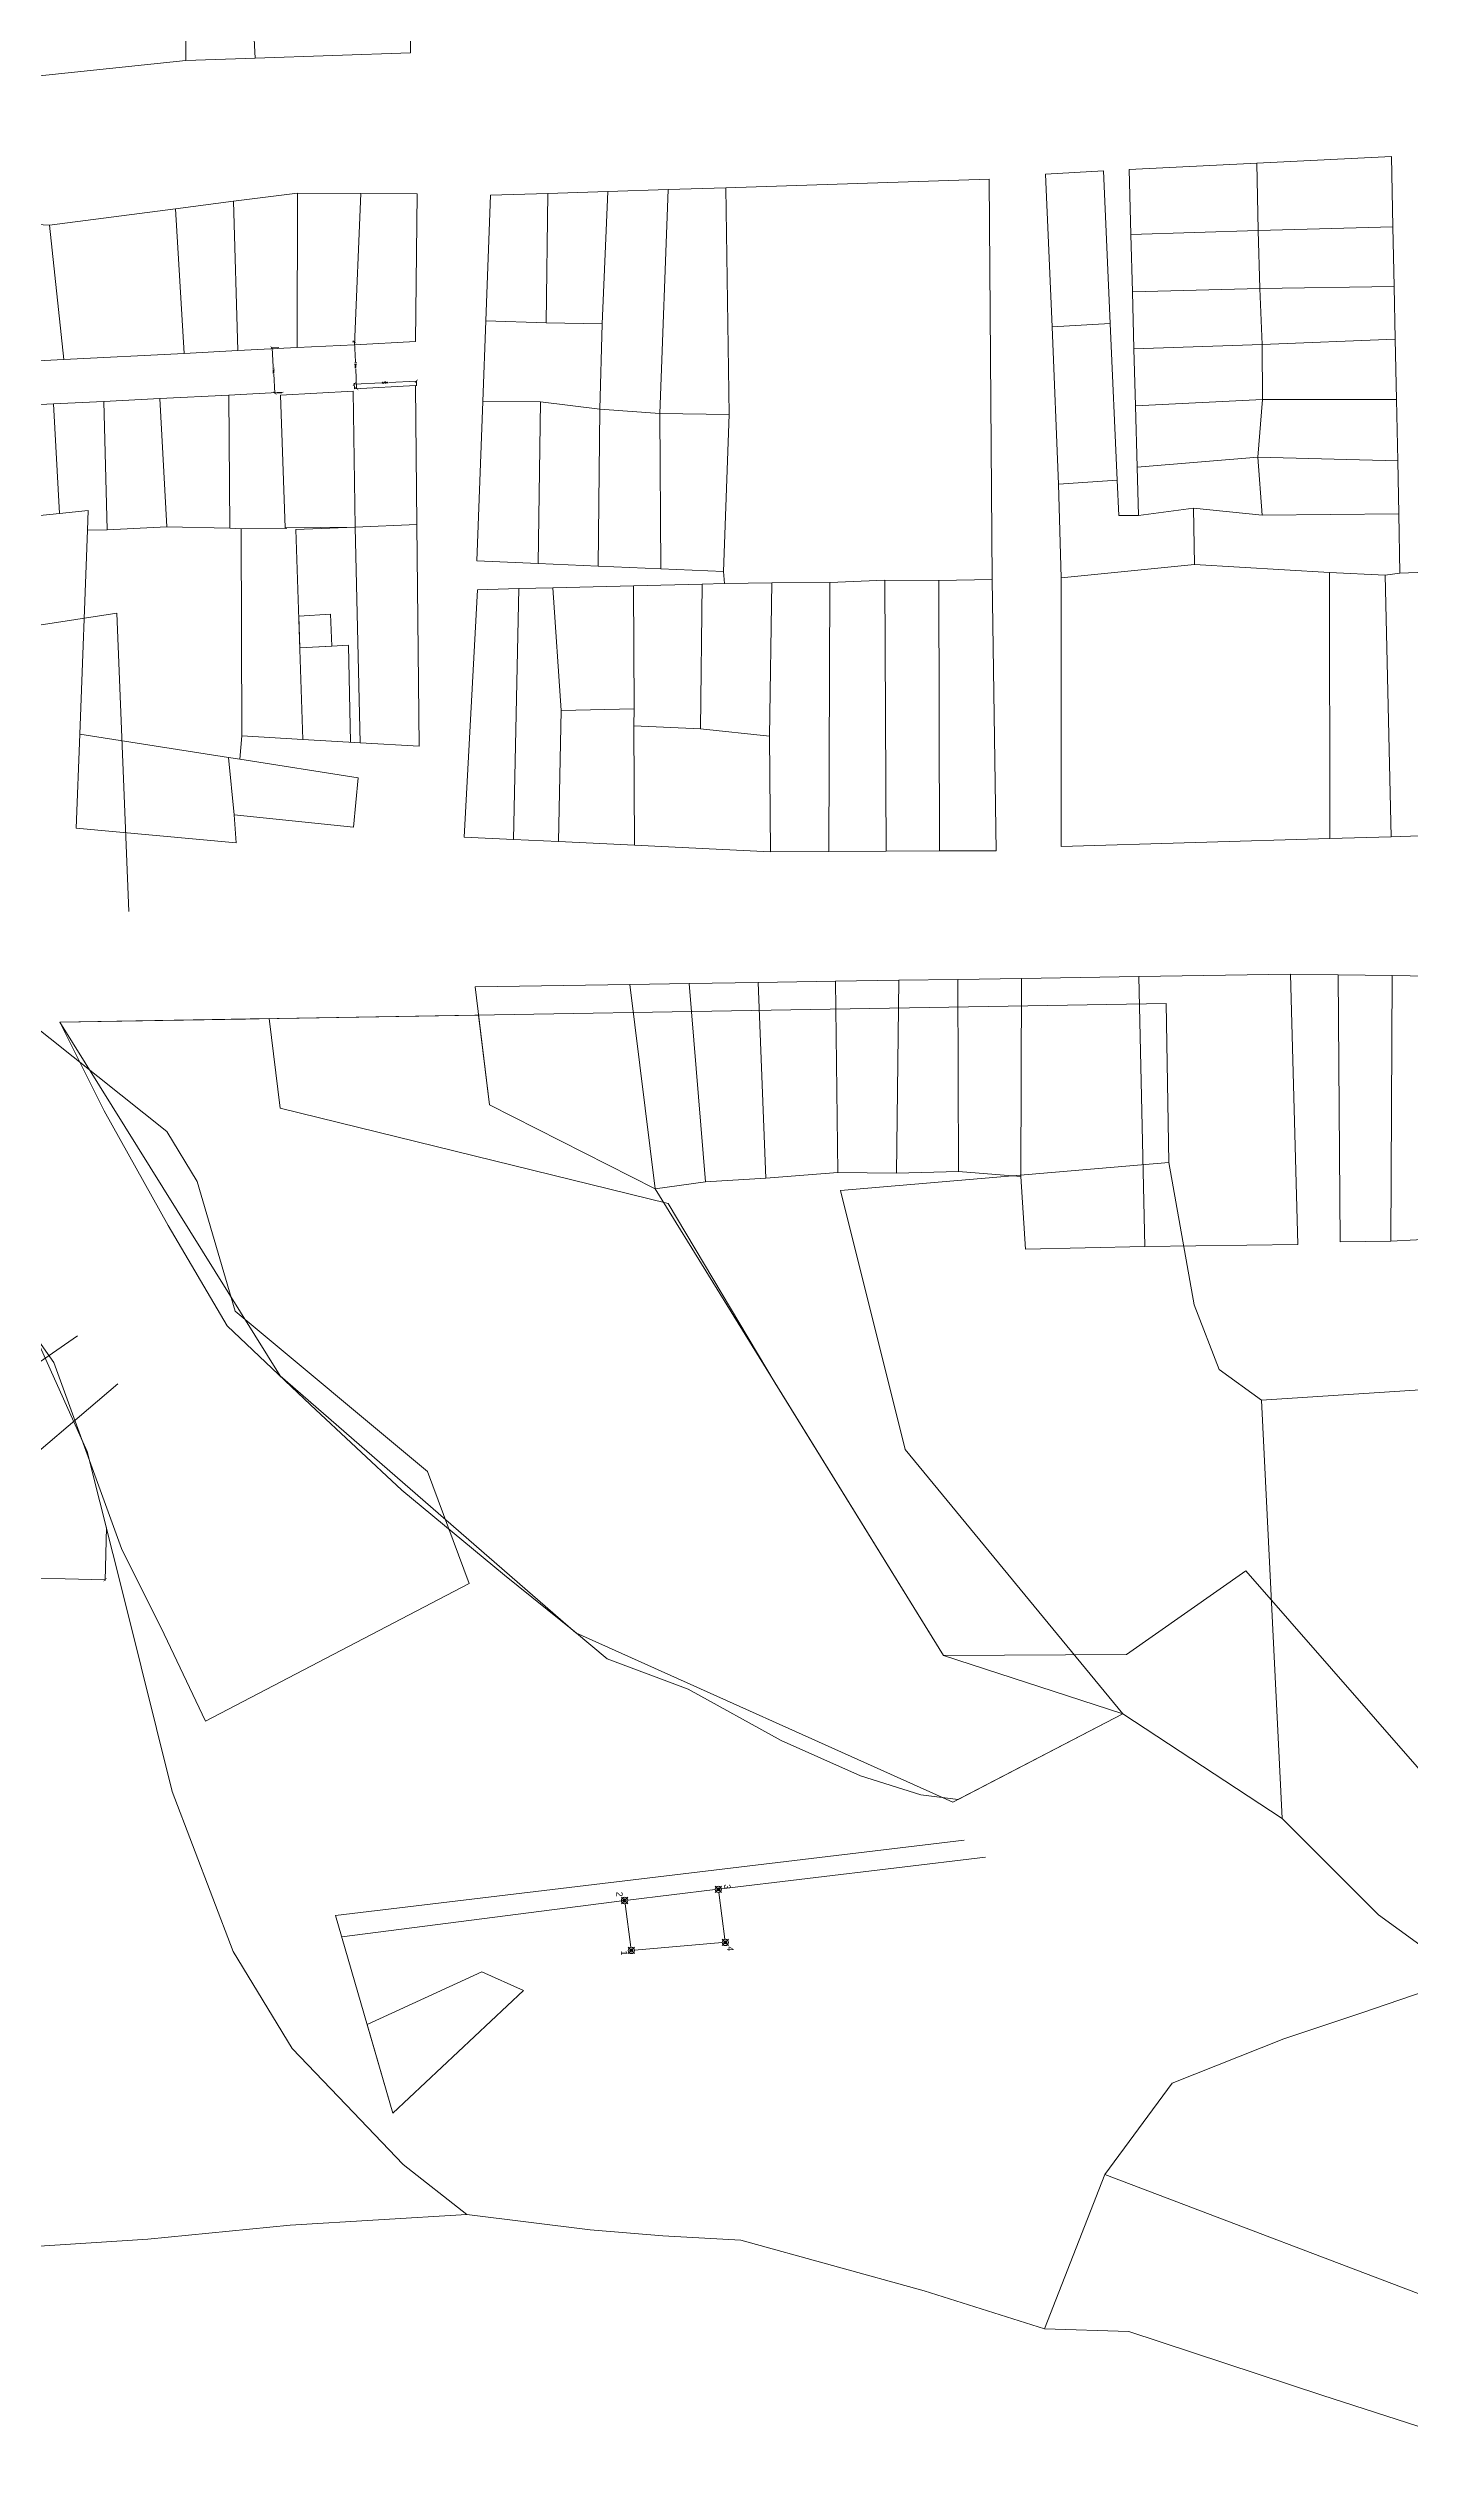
# Model space of a CAD drawing. Header units: millimetres. Extents: x 1956 to 626126, y 2654 to 1331070.
# Drawn here: x 624867.2 to 625080.7, y 1329540.5 to 1329920.4 of the extents above; entities that cross this region are included whole.
import ezdxf
from ezdxf.enums import TextEntityAlignment as Align

# ---------------------------------------------------------------- set-up
doc = ezdxf.new("R2010")
doc.units = ezdxf.units.MM
doc.header["$PDMODE"] = 35
doc.header["$PDSIZE"] = 0.5
doc.styles.add('ROMANS', font='ROMANS', dxfattribs={"height": 0.2})
doc.styles.get("Standard").update_dxf_attribs({"font": 'TCCM____.TTF'})

# ---------------------------------------------------------------- blocks, each defined once
blk = doc.blocks.new('_ARCHTICK')
at = {"color": 0, "linetype": 'ByBlock', "const_width": 0.15}
blk.add_lwpolyline([(-0.5, -0.5), (0.5, 0.5)], dxfattribs=at)

msp = doc.modelspace()

# ---------------------------------------------------------------- linework, layer by layer
at = {"color": 1, "lineweight": 0}
for p, q in [((624888.69, 1329918.51), (624888.77, 1329936.49)), ((624899.12, 1329927.94), (624899.57, 1329918.89)), ((624924.04, 1329929.3), (624923.95, 1329919.74)), ((624923.95, 1329919.74), (624899.57, 1329918.89)), ((624888.69, 1329918.51), (624832.48, 1329912.65)), ((624899.57, 1329918.89), (624888.69, 1329918.51)), ((625023.51, 1329900.68), (625032.62, 1329901.21)), ((625024.53, 1329876.76), (625023.51, 1329900.68)), ((625032.62, 1329901.21), (625033.67, 1329877.3)), ((625036.64, 1329901.42), (625056.66, 1329902.42)), ((625036.91, 1329891.23), (625036.64, 1329901.42)), ((625056.66, 1329902.42), (625077.76, 1329903.47)), ((625056.66, 1329902.42), (625056.87, 1329891.89)), ((625077.76, 1329903.47), (625077.98, 1329892.47)), ((624896.17, 1329896.45), (624906.23, 1329897.75)), ((624906.17, 1329873.51), (624906.23, 1329897.75)), ((624906.23, 1329897.75), (624916.13, 1329897.68)), ((624916.13, 1329897.68), (624915.14, 1329873.96)), ((624916.13, 1329897.68), (624924.97, 1329897.62)), ((624924.97, 1329897.62), (624924.73, 1329874.45)), ((624935.75, 1329877.69), (624936.49, 1329897.4)), ((624936.49, 1329897.4), (624945.45, 1329897.68)), ((624945.45, 1329897.68), (624945.22, 1329877.41)), ((624945.45, 1329897.68), (624954.87, 1329897.99)), ((624954.87, 1329897.99), (624953.98, 1329877.24)), ((624954.87, 1329897.99), (624964.35, 1329898.29)), ((624963.02, 1329863.2), (624964.35, 1329898.29)), ((624964.35, 1329898.29), (624973.41, 1329898.58)), ((624973.41, 1329898.58), (625014.66, 1329899.91)), ((624973.91, 1329863.02), (624973.41, 1329898.58)), ((625014.66, 1329899.91), (625015.13, 1329837.17)), ((624843.55, 1329893.88), (624867.31, 1329892.72)), ((624867.31, 1329892.72), (624887.09, 1329895.28)), ((624887.09, 1329895.28), (624896.17, 1329896.45)), ((624888.46, 1329872.6), (624887.09, 1329895.28)), ((624896.17, 1329896.45), (624896.89, 1329873.03)), ((624869.57, 1329871.64), (624867.31, 1329892.72)), ((625056.87, 1329891.89), (625036.91, 1329891.23)), ((625037.15, 1329882.26), (625036.91, 1329891.23)), ((625056.87, 1329891.89), (625077.98, 1329892.47)), ((625057.1, 1329882.79), (625056.87, 1329891.89)), ((625077.98, 1329892.47), (625078.17, 1329883.07)), ((625037.15, 1329882.26), (625057.1, 1329882.79)), ((625037.38, 1329873.3), (625037.15, 1329882.26)), ((625057.1, 1329882.79), (625078.17, 1329883.07)), ((625057.1, 1329882.79), (625057.48, 1329873.99)), ((625078.17, 1329883.07), (625078.34, 1329874.82)), ((624915.14, 1329873.96), (624906.17, 1329873.51)), ((624924.73, 1329874.45), (624915.14, 1329873.96)), ((624935.28, 1329865.04), (624935.75, 1329877.69)), ((624935.75, 1329877.69), (624945.22, 1329877.41)), ((624953.98, 1329877.24), (624945.22, 1329877.41)), ((624953.98, 1329877.24), (624953.62, 1329863.86)), ((625033.67, 1329877.3), (625024.53, 1329876.76)), ((625025.57, 1329852.11), (625024.53, 1329876.76)), ((625033.67, 1329877.3), (625034.75, 1329852.71)), ((625057.48, 1329873.99), (625037.38, 1329873.3)), ((625078.34, 1329874.82), (625057.48, 1329873.99)), ((625057.48, 1329873.99), (625057.51, 1329865.39)), ((625078.34, 1329874.82), (625078.53, 1329865.38)), ((624869.57, 1329871.64), (624846.72, 1329870.48)), ((624888.46, 1329872.6), (624869.57, 1329871.64)), ((624896.89, 1329873.03), (624888.46, 1329872.6)), ((624906.17, 1329873.51), (624896.89, 1329873.03)), ((625037.62, 1329864.37), (625037.38, 1329873.3)), ((624895.45, 1329866.07), (624903.98, 1329866.51)), ((624915.15, 1329867.07), (624924.74, 1329867.55)), ((624924.74, 1329867.55), (624924.95, 1329845.77)), ((624860.78, 1329864.32), (624867.98, 1329864.69)), ((624867.98, 1329864.69), (624875.85, 1329865.08)), ((624867.98, 1329864.69), (624868.92, 1329847.49)), ((624875.85, 1329865.08), (624884.64, 1329865.53)), ((624876.37, 1329844.96), (624875.85, 1329865.08)), ((624884.64, 1329865.53), (624895.45, 1329866.07)), ((624884.64, 1329865.53), (624885.74, 1329845.4)), ((624895.45, 1329866.07), (624895.6, 1329845.2)), ((624934.35, 1329840.05), (624935.28, 1329865.04)), ((624935.28, 1329865.04), (624944.32, 1329865)), ((624944.32, 1329865), (624943.98, 1329839.63)), ((624944.32, 1329865), (624953.62, 1329863.86)), ((624953.62, 1329863.86), (624953.35, 1329839.23)), ((624953.62, 1329863.86), (624963.02, 1329863.2)), ((624963.21, 1329838.81), (624963.02, 1329863.2)), ((624973.91, 1329863.02), (624963.02, 1329863.2)), ((624973.02, 1329838.39), (624973.91, 1329863.02)), ((625057.51, 1329865.39), (625037.62, 1329864.37)), ((625037.88, 1329854.75), (625037.62, 1329864.37)), ((625057.51, 1329865.39), (625056.8, 1329856.33)), ((625078.53, 1329865.38), (625057.51, 1329865.39)), ((625078.53, 1329865.38), (625078.73, 1329855.73)), ((625056.8, 1329856.33), (625037.88, 1329854.75)), ((625057.47, 1329847.23), (625056.8, 1329856.33)), ((625078.73, 1329855.73), (625056.8, 1329856.33)), ((625078.73, 1329855.73), (625078.89, 1329847.44)), ((625025.57, 1329852.11), (625034.75, 1329852.71)), ((625025.95, 1329837.42), (625025.57, 1329852.11)), ((625034.75, 1329852.71), (625034.99, 1329847.17)), ((625038.08, 1329847.16), (625037.88, 1329854.75)), ((624868.92, 1329847.49), (624861.8, 1329846.75)), ((624873.41, 1329847.95), (624868.92, 1329847.49)), ((624873.3, 1329844.89), (624873.41, 1329847.95)), ((625046.71, 1329848.35), (625038.08, 1329847.16)), ((625057.47, 1329847.23), (625046.71, 1329848.35)), ((625046.71, 1329848.35), (625046.86, 1329839.5)), ((625078.89, 1329847.44), (625057.47, 1329847.23)), ((625078.89, 1329847.44), (625079.08, 1329838.12)), ((624872.1, 1329812.87), (624873.3, 1329844.89)), ((624873.3, 1329844.89), (624876.37, 1329844.96)), ((624885.74, 1329845.4), (624876.37, 1329844.96)), ((624895.6, 1329845.2), (624885.74, 1329845.4)), ((624895.6, 1329845.2), (624897.4, 1329845.09)), ((624897.4, 1329845.09), (624904.56, 1329845.15)), ((624897.51, 1329812.61), (624897.4, 1329845.09)), ((624905.95, 1329845.01), (624915.29, 1329845.34)), ((624905.95, 1329845.01), (624907.06, 1329812.06)), ((624924.95, 1329845.77), (624915.29, 1329845.34)), ((624915.29, 1329845.34), (624916.03, 1329811.53)), ((624924.95, 1329845.77), (624925.29, 1329810.99)), ((625034.99, 1329847.17), (625038.08, 1329847.16)), ((624943.98, 1329839.63), (624934.35, 1329840.05)), ((624953.35, 1329839.23), (624943.98, 1329839.63)), ((624946.26, 1329835.85), (624958.89, 1329836.17)), ((624963.21, 1329838.81), (624953.35, 1329839.23)), ((624958.89, 1329836.17), (624969.69, 1329836.44)), ((624958.89, 1329836.17), (624959, 1329816.88)), ((624973.02, 1329838.39), (624963.21, 1329838.81)), ((624969.69, 1329836.44), (624969.42, 1329813.71)), ((624969.69, 1329836.44), (624973.17, 1329836.53)), ((624973.17, 1329836.53), (624973.02, 1329838.39)), ((624980.61, 1329836.64), (624973.17, 1329836.53)), ((624980.21, 1329812.57), (624980.61, 1329836.64)), ((624980.61, 1329836.64), (624989.69, 1329836.7)), ((624989.69, 1329836.7), (624989.55, 1329794.5)), ((624989.69, 1329836.7), (624998.31, 1329837.03)), ((624998.31, 1329837.03), (624998.53, 1329794.54)), ((625006.79, 1329837), (624998.31, 1329837.03)), ((625015.13, 1329837.17), (625006.79, 1329837)), ((625006.79, 1329837), (625006.9, 1329794.58)), ((625015.13, 1329837.17), (625015.75, 1329794.62)), ((625025.95, 1329837.42), (625046.86, 1329839.5)), ((625025.96, 1329795.27), (625025.95, 1329837.42)), ((625046.86, 1329839.5), (625068.02, 1329838.26)), ((625068.02, 1329838.26), (625068.08, 1329796.53)), ((625068.02, 1329838.26), (625076.77, 1329837.82)), ((625079.08, 1329838.12), (625076.77, 1329837.82)), ((625077.7, 1329796.82), (625076.77, 1329837.82)), ((625079.08, 1329838.12), (625084.53, 1329838.35)), ((624932.38, 1329796.75), (624934.47, 1329835.55)), ((624934.47, 1329835.55), (624940.91, 1329835.72)), ((624940.09, 1329796.38), (624940.91, 1329835.72)), ((624940.91, 1329835.72), (624946.26, 1329835.85)), ((624946.26, 1329835.85), (624947.59, 1329816.6)), ((624877.91, 1329831.87), (624841.62, 1329826.29)), ((624879.76, 1329785.1), (624877.91, 1329831.87)), ((624947.17, 1329796.04), (624947.59, 1329816.6)), ((624959, 1329816.88), (624947.59, 1329816.6)), ((624958.94, 1329814.18), (624959, 1329816.88)), ((624958.94, 1329814.18), (624959.05, 1329795.48)), ((624958.94, 1329814.18), (624969.42, 1329813.71)), ((624969.42, 1329813.71), (624980.21, 1329812.57)), ((624871.54, 1329798.14), (624872.1, 1329812.87)), ((624895.41, 1329809.21), (624872.1, 1329812.87)), ((624897.51, 1329812.61), (624897.17, 1329808.97)), ((624907.06, 1329812.06), (624897.51, 1329812.61)), ((624916.03, 1329811.53), (624907.06, 1329812.06)), ((624925.29, 1329810.99), (624916.03, 1329811.53)), ((624980.21, 1329812.57), (624980.37, 1329794.46)), ((624895.41, 1329809.21), (624896.29, 1329800.24)), ((624895.41, 1329809.21), (624897.17, 1329808.97)), ((624897.17, 1329808.97), (624915.72, 1329806.03)), ((624915.72, 1329806.03), (624914.98, 1329798.31)), ((624896.63, 1329795.83), (624871.54, 1329798.14)), ((624896.29, 1329800.24), (624896.63, 1329795.83)), ((624914.98, 1329798.31), (624896.29, 1329800.24)), ((624940.09, 1329796.38), (624932.38, 1329796.75)), ((624947.17, 1329796.04), (624940.09, 1329796.38)), ((624959.05, 1329795.48), (624947.17, 1329796.04)), ((624980.37, 1329794.46), (624959.05, 1329795.48)), ((624989.55, 1329794.5), (624980.37, 1329794.46)), ((624998.53, 1329794.54), (624989.55, 1329794.5)), ((625006.9, 1329794.58), (624998.53, 1329794.54)), ((625015.75, 1329794.62), (625006.9, 1329794.58)), ((625068.08, 1329796.53), (625025.96, 1329795.27)), ((625077.7, 1329796.82), (625068.08, 1329796.53)), ((625088.38, 1329797.14), (625077.7, 1329796.82)), ((625038.13, 1329774.89), (625061.91, 1329775.25)), ((625061.91, 1329775.25), (625069.42, 1329775.15)), ((625061.91, 1329775.25), (625063.05, 1329732.86)), ((625069.42, 1329775.15), (625077.87, 1329775.04)), ((625069.42, 1329775.15), (625069.72, 1329733.29)), ((624934.06, 1329773.28), (624958.31, 1329773.65)), ((624936.35, 1329754.78), (624934.06, 1329773.28)), ((624958.31, 1329773.65), (624967.64, 1329773.8)), ((624962.28, 1329741.58), (624958.31, 1329773.65)), ((624967.64, 1329773.8), (624978.47, 1329773.97)), ((624967.64, 1329773.8), (624970.18, 1329742.72)), ((624978.47, 1329773.97), (624990.6, 1329774.15)), ((624979.64, 1329743.27), (624978.47, 1329773.97)), ((624990.6, 1329774.15), (625000.5, 1329774.31)), ((624990.6, 1329774.15), (624990.94, 1329744.16)), ((625000.17, 1329744.06), (625000.5, 1329774.31)), ((625000.5, 1329774.31), (625009.77, 1329774.45)), ((625009.77, 1329774.45), (625019.76, 1329774.6)), ((625009.88, 1329744.34), (625009.77, 1329774.45)), ((625019.66, 1329743.55), (625019.76, 1329774.6)), ((625019.76, 1329774.6), (625038.13, 1329774.89)), ((625039.09, 1329732.54), (625038.13, 1329774.89)), ((625077.87, 1329775.04), (625077.64, 1329733.37)), ((625077.87, 1329775.04), (625086.37, 1329774.92)), ((624860.24, 1329770.92), (624885.74, 1329750.6)), ((625042.44, 1329770.64), (624868.96, 1329767.75)), ((624868.96, 1329767.75), (624875.92, 1329753.81)), ((625042.87, 1329745.73), (625042.44, 1329770.64)), ((624875.92, 1329753.81), (624885.95, 1329735.83)), ((624962.28, 1329741.58), (624936.35, 1329754.78)), ((624885.74, 1329750.6), (624890.5, 1329742.73)), ((624991.34, 1329741.33), (625042.87, 1329745.73)), ((625042.87, 1329745.73), (625046.84, 1329723.39)), ((624890.5, 1329742.73), (624896.45, 1329722.44)), ((624970.18, 1329742.72), (624962.28, 1329741.58)), ((625007.53, 1329668.44), (624962.28, 1329741.58)), ((624979.64, 1329743.27), (624970.18, 1329742.72)), ((624990.94, 1329744.16), (624979.64, 1329743.27)), ((625000.17, 1329744.06), (624990.94, 1329744.16)), ((625001.53, 1329700.73), (624991.34, 1329741.33)), ((625000.17, 1329744.06), (625009.88, 1329744.34)), ((625009.88, 1329744.34), (625019.66, 1329743.55)), ((625019.66, 1329743.55), (625020.36, 1329732.13)), ((624885.95, 1329735.83), (624895.21, 1329720.12)), ((625069.72, 1329733.29), (625077.64, 1329733.37)), ((625085.71, 1329733.82), (625077.64, 1329733.37)), ((625039.09, 1329732.54), (625020.36, 1329732.13)), ((625063.05, 1329732.86), (625039.09, 1329732.54)), ((624873.25, 1329700.41), (624861.63, 1329726.26)), ((624868, 1329714.38), (624862.43, 1329722.34)), ((624896.45, 1329722.44), (624926.61, 1329697.26)), ((625046.84, 1329723.39), (625050.72, 1329713.25)), ((624895.21, 1329720.12), (624908.25, 1329707.75)), ((624878.6, 1329685.19), (624868, 1329714.38)), ((625057.36, 1329708.46), (625148.26, 1329714.38)), ((625050.72, 1329713.25), (625057.36, 1329708.46)), ((624908.25, 1329707.75), (624922.57, 1329694.37)), ((625057.36, 1329708.46), (625060.62, 1329642.89)), ((624879.26, 1329676.55), (624873.25, 1329700.41)), ((625035.61, 1329659.26), (625001.53, 1329700.73)), ((624926.61, 1329697.26), (624933.13, 1329679.72)), ((624922.57, 1329694.37), (624938.67, 1329681)), ((624885.3, 1329671.76), (624878.6, 1329685.19)), ((624938.67, 1329681), (624949.65, 1329672.17)), ((625054.91, 1329681.68), (625036.23, 1329668.56)), ((625100.2, 1329629.87), (625054.91, 1329681.68)), ((624886.58, 1329647.11), (624879.26, 1329676.55)), ((624933.13, 1329679.72), (624891.82, 1329658.14)), ((624891.82, 1329658.14), (624885.3, 1329671.76)), ((624949.65, 1329672.17), (624954.77, 1329667.89)), ((624954.77, 1329667.89), (624967.5, 1329663.14)), ((625036.23, 1329668.56), (625007.53, 1329668.44)), ((624967.5, 1329663.14), (624982.04, 1329655.1)), ((625009.79, 1329645.87), (625035.61, 1329659.26)), ((625060.62, 1329642.89), (625035.61, 1329659.26)), ((624982.04, 1329655.1), (624994.52, 1329649.58)), ((624896.15, 1329622), (624886.58, 1329647.11)), ((624994.52, 1329649.58), (625003.94, 1329646.59)), ((625003.94, 1329646.59), (625009.79, 1329645.87)), ((625060.62, 1329642.89), (625075.71, 1329627.74)), ((625075.71, 1329627.74), (625089.25, 1329617.91)), ((624905.41, 1329606.81), (624896.15, 1329622)), ((625073.28, 1329612.47), (625089.25, 1329617.91)), ((625060.86, 1329608.32), (625073.28, 1329612.47)), ((625043.38, 1329601.35), (625060.86, 1329608.32)), ((624913.85, 1329597.97), (624905.41, 1329606.81)), ((625032.82, 1329587.04), (625043.38, 1329601.35)), ((624922.81, 1329588.62), (624913.85, 1329597.97)), ((624932.77, 1329580.8), (624922.81, 1329588.62)), ((625032.82, 1329587.04), (625023.33, 1329562.83)), ((625092.67, 1329564.29), (625032.82, 1329587.04)), ((624882.75, 1329576.92), (624905.09, 1329579.1)), ((624905.09, 1329579.1), (624932.77, 1329580.8)), ((624932.77, 1329580.8), (624952.09, 1329578.39)), ((624952.09, 1329578.39), (624963.53, 1329577.44)), ((624852.54, 1329574.95), (624882.75, 1329576.92)), ((624963.53, 1329577.44), (624975.73, 1329576.76)), ((624975.73, 1329576.76), (625004.49, 1329568.81)), ((625004.49, 1329568.81), (625023.33, 1329562.83)), ((625023.33, 1329562.83), (625036.55, 1329562.41)), ((625036.55, 1329562.41), (625066.85, 1329552.43)), ((625066.85, 1329552.43), (625103.76, 1329540.47))]:
    msp.add_line(p, q, dxfattribs=at)
at = {"color": 1, "lineweight": 0, "ltscale": 0.5}
for p, q in [((624914.82, 1329874.4), (624915.28, 1329874.42)), ((624915.16, 1329874.41), (624915.3, 1329871.3)), ((624903.3, 1329873.54), (624902.11, 1329873.46)), ((624902.23, 1329873.47), (624902.42, 1329870.47)), ((624915.49, 1329867.08), (624915.35, 1329870.2)), ((624902.68, 1329866.37), (624902.49, 1329869.37)), ((624903.75, 1329866.44), (624902.55, 1329866.37)), ((624914.94, 1329866.69), (624903.54, 1329866.05)), ((624915.29, 1329845.34), (624914.94, 1329866.69)), ((624915.12, 1329867.8), (624919.44, 1329867.99)), ((624915.15, 1329867.07), (624915.12, 1329867.92)), ((624915.15, 1329867.07), (624915.61, 1329867.09)), ((624924.86, 1329868.24), (624920.54, 1329868.04)), ((624924.9, 1329867.51), (624924.86, 1329868.36)), ((624903.54, 1329866.05), (624904.31, 1329845.24)), ((624904.31, 1329845.24), (624915.29, 1329845.34)), ((624911.4, 1329831.69), (624906.41, 1329831.42)), ((624906.41, 1329831.42), (624906.58, 1329826.42)), ((624906.41, 1329831.42), (624906.58, 1329826.42)), ((624911.58, 1329826.69), (624911.4, 1329831.69)), ((624906.58, 1329826.42), (624911.57, 1329826.69)), ((624906.58, 1329826.42), (624911.58, 1329826.69)), ((624911.57, 1329826.69), (624914.2, 1329826.83)), ((624914.53, 1329811.62), (624914.2, 1329826.82)), ((624868.96, 1329767.75), (624934.61, 1329768.84)), ((624901.78, 1329768.29), (624868.96, 1329767.75)), ((624868.96, 1329767.75), (624898.06, 1329768.23)), ((624868.96, 1329767.75), (624903.49, 1329712.27)), ((624903.52, 1329754.23), (624901.78, 1329768.29)), ((624901.78, 1329768.29), (624903.52, 1329754.23)), ((624934.61, 1329768.84), (624936.35, 1329754.78)), ((624964.32, 1329739.28), (624903.52, 1329754.23)), ((624981.13, 1329711.11), (624964.32, 1329739.28)), ((624871.74, 1329718.55), (624833.49, 1329692.15)), ((624878.03, 1329711.01), (624843.86, 1329681.88)), ((624903.49, 1329712.27), (624949.86, 1329672)), ((625007.53, 1329668.44), (624981.13, 1329711.11)), ((624876.25, 1329688.48), (624876.04, 1329680.18)), ((624876.05, 1329680.31), (624716, 1329684.34)), ((624949.86, 1329672), (625008.98, 1329645.45)), ((625035.61, 1329659.26), (625007.53, 1329668.44)), ((625035.61, 1329659.26), (625008.98, 1329645.45)), ((625008.98, 1329645.45), (625035.61, 1329659.26)), ((624912.19, 1329627.64), (625010.73, 1329639.46)), ((624972.21, 1329631.77), (625014.09, 1329636.8)), ((624958.01, 1329630.07), (624971.71, 1329631.71)), ((624972.27, 1329631.27), (624973.24, 1329623.94)), ((624921.19, 1329596.64), (624912.19, 1329627.64)), ((624912.19, 1329627.64), (624921.19, 1329596.64)), ((624913.16, 1329624.33), (624957.51, 1329630.01)), ((624958.5, 1329622.67), (624957.58, 1329629.51)), ((624972.81, 1329623.4), (624959.06, 1329622.22)), ((624917.15, 1329610.57), (624935.14, 1329618.84)), ((624917.15, 1329610.57), (624935.14, 1329618.84)), ((624921.19, 1329596.64), (624941.66, 1329615.9)), ((624941.66, 1329615.9), (624921.19, 1329596.64)), ((624935.14, 1329618.84), (624941.66, 1329615.9)), ((624935.14, 1329618.84), (624941.66, 1329615.9)), ((624917.15, 1329610.57), (624921.19, 1329596.64)), ((624921.19, 1329596.64), (624917.15, 1329610.57))]:
    msp.add_line(p, q, dxfattribs=at)
for centre in [(624972.21, 1329631.77), (624957.51, 1329630.01), (624973.31, 1329623.44), (624958.56, 1329622.18)]:
    msp.add_circle(centre, 0.5, dxfattribs=at)
for p in [(624972.21, 1329631.77), (624957.51, 1329630.01), (624973.31, 1329623.44), (624958.56, 1329622.18)]:
    msp.add_point(p, dxfattribs=at)

# ---------------------------------------------------------------- block references
for p, xscale, yscale, zscale, rotation in [((624915.16, 1329874.41), 0.5, 0.5, 0.5, 92.5786391900967), ((624902.23, 1329873.47), 0.5, 0.5, 0.5, 93.61363804596472), ((624902.68, 1329866.37), 0.4999999999999998, 0.4999999999999998, 0.4999999999999998, 273.6136380459647), ((624915.12, 1329867.8), 0.4999999999999999, 0.4999999999999999, 0.4999999999999999, 182.590442556222), ((624915.49, 1329867.08), 0.5, 0.5, 0.5, 272.5786391900967), ((624924.86, 1329868.24), 0.4999999999999998, 0.4999999999999998, 0.4999999999999998, 2.590442556222117), ((624876.05, 1329680.31), 0.5, 0.5, 0.5, 358.5577824285606)]:
    msp.add_blockref('_ARCHTICK', p, dxfattribs=dict(at, xscale=xscale, yscale=yscale, zscale=zscale, rotation=rotation))

# ---------------------------------------------------------------- texts
msp.add_text('2', height=1, rotation=270, dxfattribs=at).set_placement((624956.72, 1329630.62), align=Align.MIDDLE_RIGHT)
msp.add_text('3', height=1, rotation=270, dxfattribs=at).set_placement((624972.82, 1329632.56), align=Align.BOTTOM_LEFT)
msp.add_text('1', height=1, rotation=270, dxfattribs=at).set_placement((624957.94, 1329621.4), align=Align.TOP_RIGHT)
msp.add_text('4', height=1, rotation=270, dxfattribs=at).set_placement((624974.09, 1329622.82), align=Align.MIDDLE_LEFT)
at = {"color": 1, "lineweight": 0, "ltscale": 0.5, "char_height": 0.2, "attachment_point": 5, "style": 'ROMANS'}
for s, insert, rotation in [('\\A1;7.11m.', (624902.45, 1329869.92), 273.6136), ('\\A1;7.34m.', (624915.32, 1329870.75), 272.5786), ('\\A1;9.75m.', (624919.99, 1329868.02), 2.5904)]:
    msp.add_mtext(s, dxfattribs=dict(at, insert=insert, rotation=rotation))

doc.saveas('drawing.dxf')
